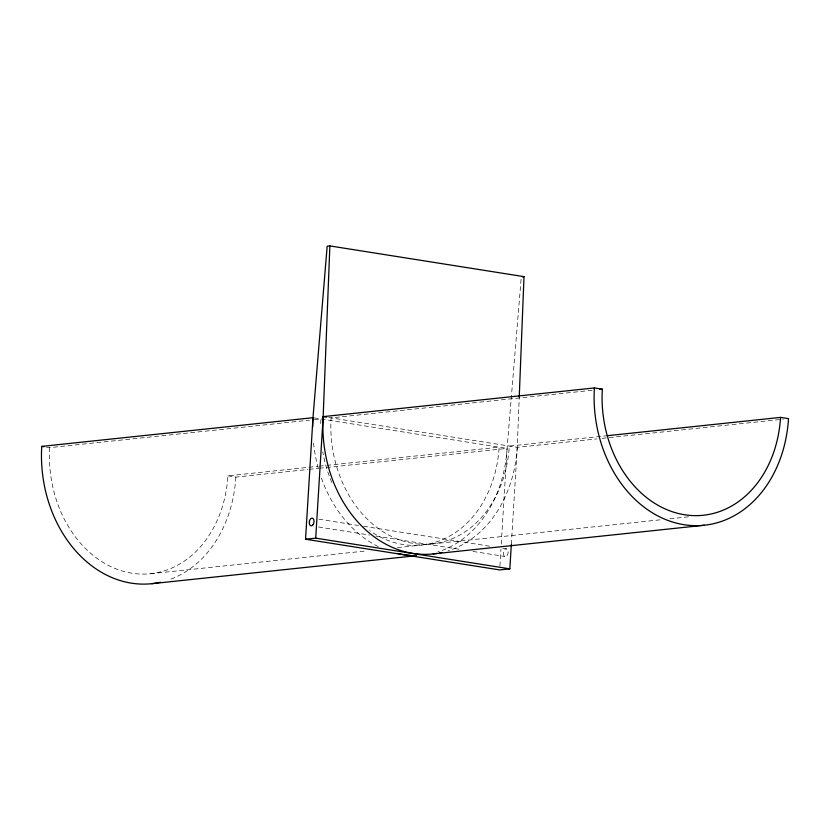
<?xml version="1.0" encoding="UTF-8"?>
<svg xmlns="http://www.w3.org/2000/svg" width="830" height="830" viewBox="0 0 830 830"><rect width="100%" height="100%" fill="white"/><g stroke="black" fill="none" stroke-linecap="round" stroke-linejoin="round"><path stroke-width="0.62" stroke-dasharray="4.15 3.11" d="M511.342 544.283L517.256 447.329L519.248 396.906M499.909 566.039L500.936 549.242M501.247 544.065L507.089 448.408L521.188 278.226M46.283 447.1L49.686 447.64L309.362 420.177M314.497 419.638L320.93 418.953A112.6 89.08 84 0 0 320.722 423.632M592.06 390.276L331.097 417.884A112.6 89.08 84 0 0 413.392 543.453A112.6 89.08 84 0 0 509.319 446.073L605.734 435.875M49.686 447.64A112.6 89.08 84 0 0 131.98 573.208A112.6 89.08 84 0 0 227.908 475.839L307.608 467.404M308.895 467.269L317.89 466.315M319.177 466.18L325.599 465.506M326.885 465.371L499.152 447.152A112.6 89.08 84 0 1 369.63 530.65M227.908 475.839L235.845 477.094L307.837 469.479M309.123 469.344L318.118 468.39M319.405 468.255L507.089 448.408A122.633 97.017 84 0 1 437.887 551.898M328.825 417.521L517.256 447.329L596.957 438.904M602.103 438.354L783.354 419.181M150.655 573.706L366.621 550.871M397.466 547.603L421.899 545.02M432.067 543.951L660.888 519.746M669.883 518.792L690.456 516.623M314.124 417.884L507.089 448.408M318.876 519.196L358.467 525.463M363.571 526.272L490.011 546.275M502.783 548.288L506.611 548.9A3.901 2.334 -81 0 1 507.286 555.249A3.901 2.334 -81 0 1 503.416 553.932A3.901 2.334 -81 0 1 506.611 548.9M318.471 526.988L369.547 535.07M375.938 536.087L460.235 549.418M472.996 551.442L504.931 556.494M517.256 447.329A122.633 97.017 84 0 1 448.055 550.819M378.283 546.617A122.633 97.017 84 0 1 320.992 476.897M318.357 468.411A122.633 97.017 84 0 1 313.315 440.72M331.844 482.531A112.6 89.08 84 0 1 322.756 451.779M235.845 477.094A122.633 97.017 84 0 1 169.071 579.776"/><path stroke-width="1.25" d="M329.873 245.919L327.165 246.199L312.983 417.698L305.544 539.21L315.711 538.141L323.161 416.629L329.873 245.919L524.01 276.649L519.248 396.906M305.544 539.21L499.67 569.92L509.838 568.851L511.342 544.283M522.195 276.836L524.01 276.649M160.481 582.235A122.633 97.017 84 0 1 41.749 446.384L312.983 417.698A122.633 97.017 84 0 0 312.702 426.63M436.902 553.423A122.633 97.017 84 0 1 323.161 416.629L594.394 387.942L602.341 389.197A112.6 89.08 84 0 0 684.636 514.766A112.6 89.08 84 0 0 780.563 417.386L788.5 418.642A122.633 97.017 84 0 1 684.024 524.695A122.633 97.017 84 0 1 594.394 387.942M599.768 389.467L602.341 389.197M607.021 435.74L780.563 417.386M151.714 583.687L416.525 555.675M433.125 553.921L704.369 525.234M323.161 416.629L326.564 417.158M41.749 446.384L44.011 446.748M315.711 538.141L509.838 568.851M410.248 555.291A122.633 97.017 84 0 1 397.539 553.486M441.902 552.479A122.633 97.017 84 0 1 439.402 552.998M313.159 524.539A3.901 2.334 -81 0 0 312.485 518.19A3.901 2.334 -81 0 0 309.289 523.222A3.901 2.334 -81 0 0 313.159 524.539"/></g></svg>
